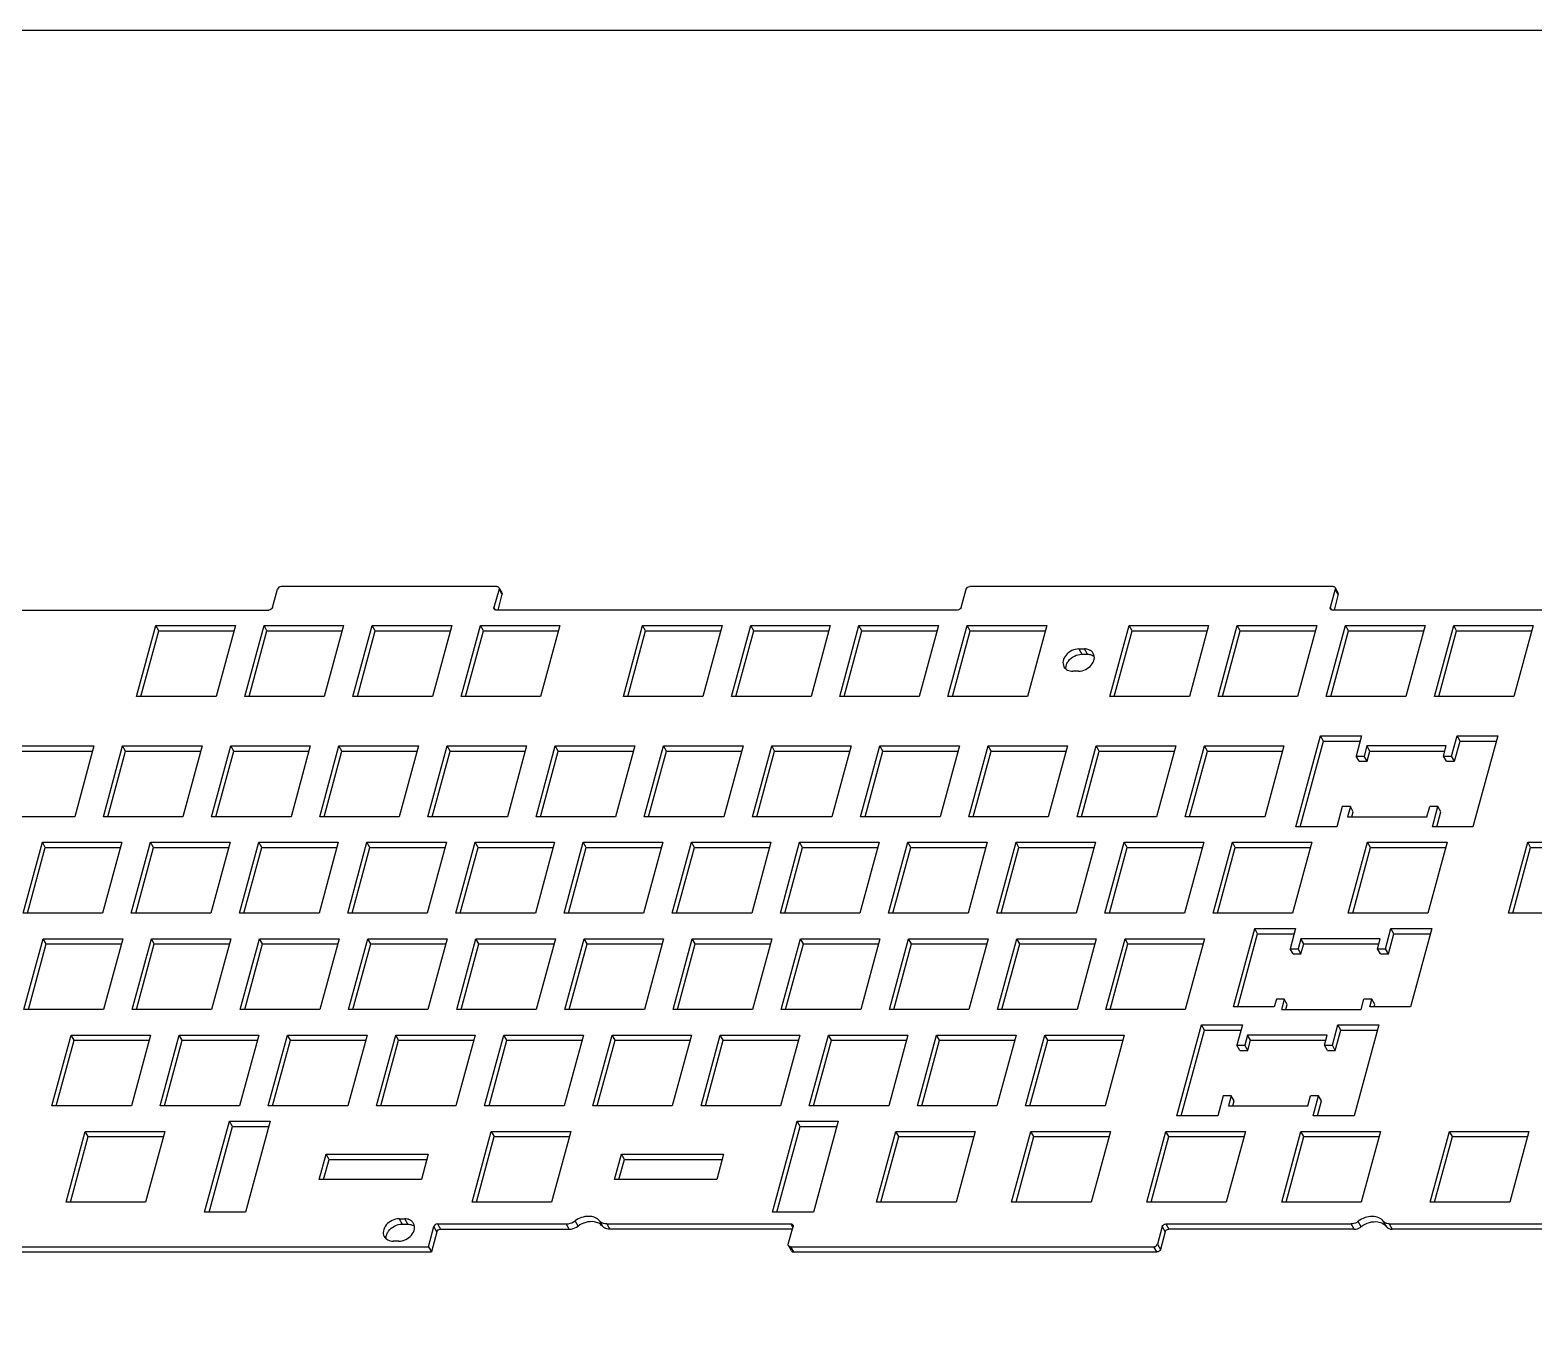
# Model space of a CAD drawing. Header units: millimetres. Extents: x 2158 to 4802, y -120 to 609.
# Drawn here: x 2404.9 to 2648.8, y 398.2 to 609 of the extents above; entities that cross this region are included whole.
import ezdxf

# ---------------------------------------------------------------- set-up
doc = ezdxf.new("R2010")
doc.units = ezdxf.units.MM
doc.header["$LTSCALE"] = 30.734
doc.layers.get('0').update_dxf_attribs({"linetype": 'CONTINUOUS'})

msp = doc.modelspace()

# ---------------------------------------------------------------- linework, layer by layer
at = {"linetype": 'Continuous'}
for p, q in [((2444.25542, 515.37595), (2445.06992, 518.37543)), ((2480.64214, 518.78556), (2445.64183, 518.78556)), ((2480.9913, 518.37543), (2480.1768, 515.37595)), ((2481.47044, 517.51745), (2480.78024, 514.97575)), ((2480.9913, 518.37543), (2481.47044, 517.51745)), ((2481.07679, 518.42317), (2481.44645, 517.76123)), ((2555.94588, 515.37595), (2556.76039, 518.37543)), ((2616.28019, 518.78556), (2557.33229, 518.78556)), ((2616.62935, 518.37543), (2615.81485, 515.37595)), ((2617.10849, 517.51745), (2616.4183, 514.97575)), ((2617.10849, 517.51745), (2616.62935, 518.37543)), ((2617.0845, 517.76123), (2616.71485, 518.42317)), ((2388.41447, 514.96582), (2443.68352, 514.96582)), ((2480.1768, 515.37595), (2480.38587, 515.00157)), ((2555.37398, 514.96582), (2480.52596, 514.96582)), ((2615.81485, 515.37595), (2616.02392, 515.00157)), ((2682.48454, 514.96582), (2616.16401, 514.96582)), ((2422.21304, 500.95543), (2425.33143, 512.43911)), ((2425.81057, 511.58113), (2425.33143, 512.43911)), ((2425.33143, 512.43911), (2438.22629, 512.43911)), ((2438.22629, 512.43911), (2435.1079, 500.95543)), ((2439.75925, 500.95543), (2442.87765, 512.43911)), ((2443.35678, 511.58113), (2442.87765, 512.43911)), ((2442.87765, 512.43911), (2455.7725, 512.43911)), ((2455.7725, 512.43911), (2452.65411, 500.95543)), ((2457.30547, 500.95543), (2460.42386, 512.43911)), ((2460.903, 511.58113), (2460.42386, 512.43911)), ((2460.42386, 512.43911), (2473.31871, 512.43911)), ((2473.31871, 512.43911), (2470.20032, 500.95543)), ((2474.85168, 500.95543), (2477.97007, 512.43911)), ((2478.44921, 511.58113), (2477.97007, 512.43911)), ((2477.97007, 512.43911), (2490.86492, 512.43911)), ((2490.86492, 512.43911), (2487.74653, 500.95543)), ((2501.16639, 500.95543), (2504.28478, 512.43911)), ((2504.76392, 511.58113), (2504.28478, 512.43911)), ((2504.28478, 512.43911), (2517.17964, 512.43911)), ((2517.17964, 512.43911), (2514.06125, 500.95543)), ((2518.7126, 500.95543), (2521.83099, 512.43911)), ((2522.31013, 511.58113), (2521.83099, 512.43911)), ((2521.83099, 512.43911), (2534.72585, 512.43911)), ((2534.72585, 512.43911), (2531.60746, 500.95543)), ((2536.25882, 500.95543), (2539.37721, 512.43911)), ((2539.85634, 511.58113), (2539.37721, 512.43911)), ((2539.37721, 512.43911), (2552.27206, 512.43911)), ((2552.27206, 512.43911), (2549.15367, 500.95543)), ((2553.80503, 500.95543), (2556.92342, 512.43911)), ((2557.40256, 511.58113), (2556.92342, 512.43911)), ((2556.92342, 512.43911), (2569.81827, 512.43911)), ((2569.81827, 512.43911), (2566.69988, 500.95543)), ((2580.07369, 500.95543), (2583.19208, 512.43911)), ((2583.67122, 511.58113), (2583.19208, 512.43911)), ((2583.19208, 512.43911), (2596.08693, 512.43911)), ((2596.08693, 512.43911), (2592.96854, 500.95543)), ((2597.6199, 500.95543), (2600.73829, 512.43911)), ((2600.73829, 512.43911), (2613.63314, 512.43911)), ((2601.21743, 511.58113), (2600.73829, 512.43911)), ((2613.63314, 512.43911), (2610.51475, 500.95543)), ((2615.16611, 500.95543), (2618.2845, 512.43911)), ((2618.2845, 512.43911), (2631.17936, 512.43911)), ((2618.76364, 511.58113), (2618.2845, 512.43911)), ((2631.17936, 512.43911), (2628.06096, 500.95543)), ((2632.71232, 500.95543), (2635.83071, 512.43911)), ((2635.83071, 512.43911), (2648.72557, 512.43911)), ((2636.30985, 511.58113), (2635.83071, 512.43911)), ((2648.72557, 512.43911), (2645.60718, 500.95543)), ((2422.92517, 500.95543), (2425.81057, 511.58113)), ((2425.81057, 511.58113), (2437.9933, 511.58113)), ((2440.47138, 500.95543), (2443.35678, 511.58113)), ((2443.35678, 511.58113), (2455.53952, 511.58113)), ((2458.01759, 500.95543), (2460.903, 511.58113)), ((2460.903, 511.58113), (2473.08573, 511.58113)), ((2475.5638, 500.95543), (2478.44921, 511.58113)), ((2478.44921, 511.58113), (2490.63194, 511.58113)), ((2501.87851, 500.95543), (2504.76392, 511.58113)), ((2504.76392, 511.58113), (2516.94665, 511.58113)), ((2519.42473, 500.95543), (2522.31013, 511.58113)), ((2522.31013, 511.58113), (2534.49286, 511.58113)), ((2536.97094, 500.95543), (2539.85634, 511.58113)), ((2539.85634, 511.58113), (2552.03908, 511.58113)), ((2554.51715, 500.95543), (2557.40256, 511.58113)), ((2557.40256, 511.58113), (2569.58529, 511.58113)), ((2580.78581, 500.95543), (2583.67122, 511.58113)), ((2583.67122, 511.58113), (2595.85395, 511.58113)), ((2598.33202, 500.95543), (2601.21743, 511.58113)), ((2601.21743, 511.58113), (2613.40016, 511.58113)), ((2615.87823, 500.95543), (2618.76364, 511.58113)), ((2618.76364, 511.58113), (2630.94637, 511.58113)), ((2633.42445, 500.95543), (2636.30985, 511.58113)), ((2636.30985, 511.58113), (2648.49258, 511.58113)), ((2575.03232, 508.66028), (2575.51146, 507.8023)), ((2575.03232, 508.66028), (2575.95338, 508.66028)), ((2575.51146, 507.8023), (2576.43252, 507.8023)), ((2576.43252, 507.8023), (2575.95338, 508.66028)), ((2574.97332, 505.05112), (2574.05226, 505.05112)), ((2435.1079, 500.95543), (2422.21304, 500.95543)), ((2452.65411, 500.95543), (2439.75925, 500.95543)), ((2470.20032, 500.95543), (2457.30547, 500.95543)), ((2487.74653, 500.95543), (2474.85168, 500.95543)), ((2514.06125, 500.95543), (2501.16639, 500.95543)), ((2531.60746, 500.95543), (2518.7126, 500.95543)), ((2549.15367, 500.95543), (2536.25882, 500.95543)), ((2566.69988, 500.95543), (2553.80503, 500.95543)), ((2592.96854, 500.95543), (2580.07369, 500.95543)), ((2610.51475, 500.95543), (2597.6199, 500.95543)), ((2628.06096, 500.95543), (2615.16611, 500.95543)), ((2645.60718, 500.95543), (2632.71232, 500.95543)), ((2402.39222, 492.91821), (2415.28707, 492.91821)), ((2415.28707, 492.91821), (2412.16868, 481.43453)), ((2416.82004, 481.43453), (2419.93843, 492.91821)), ((2420.41757, 492.06023), (2419.93843, 492.91821)), ((2419.93843, 492.91821), (2432.83328, 492.91821)), ((2432.83328, 492.91821), (2429.71489, 481.43453)), ((2434.36625, 481.43453), (2437.48464, 492.91821)), ((2437.96378, 492.06023), (2437.48464, 492.91821)), ((2437.48464, 492.91821), (2450.3795, 492.91821)), ((2450.3795, 492.91821), (2447.2611, 481.43453)), ((2451.91246, 481.43453), (2455.03085, 492.91821)), ((2455.50999, 492.06023), (2455.03085, 492.91821)), ((2455.03085, 492.91821), (2467.92571, 492.91821)), ((2467.92571, 492.91821), (2464.80732, 481.43453)), ((2469.45867, 481.43453), (2472.57707, 492.91821)), ((2473.0562, 492.06023), (2472.57707, 492.91821)), ((2472.57707, 492.91821), (2485.47192, 492.91821)), ((2485.47192, 492.91821), (2482.35353, 481.43453)), ((2487.00489, 481.43453), (2490.12328, 492.91821)), ((2490.60242, 492.06023), (2490.12328, 492.91821)), ((2490.12328, 492.91821), (2503.01813, 492.91821)), ((2503.01813, 492.91821), (2499.89974, 481.43453)), ((2504.5511, 481.43453), (2507.66949, 492.91821)), ((2508.14863, 492.06023), (2507.66949, 492.91821)), ((2507.66949, 492.91821), (2520.56434, 492.91821)), ((2520.56434, 492.91821), (2517.44595, 481.43453)), ((2522.09731, 481.43453), (2525.2157, 492.91821)), ((2525.69484, 492.06023), (2525.2157, 492.91821)), ((2525.2157, 492.91821), (2538.11056, 492.91821)), ((2538.11056, 492.91821), (2534.99216, 481.43453)), ((2539.64352, 481.43453), (2542.76191, 492.91821)), ((2543.24105, 492.06023), (2542.76191, 492.91821)), ((2542.76191, 492.91821), (2555.65677, 492.91821)), ((2555.65677, 492.91821), (2552.53838, 481.43453)), ((2557.18973, 481.43453), (2560.30813, 492.91821)), ((2560.78726, 492.06023), (2560.30813, 492.91821)), ((2560.30813, 492.91821), (2573.20298, 492.91821)), ((2573.20298, 492.91821), (2570.08459, 481.43453)), ((2574.73595, 481.43453), (2577.85434, 492.91821)), ((2577.85434, 492.91821), (2590.74919, 492.91821)), ((2578.33348, 492.06023), (2577.85434, 492.91821)), ((2590.74919, 492.91821), (2587.6308, 481.43453)), ((2592.28216, 481.43453), (2595.40055, 492.91821)), ((2595.40055, 492.91821), (2608.2954, 492.91821)), ((2595.87969, 492.06023), (2595.40055, 492.91821)), ((2608.2954, 492.91821), (2605.17701, 481.43453)), ((2610.24281, 479.80631), (2614.25217, 494.57104)), ((2610.95494, 479.80631), (2614.73131, 493.71306)), ((2614.25217, 494.57104), (2620.88381, 494.57104)), ((2614.73131, 493.71306), (2614.25217, 494.57104)), ((2614.73131, 493.71306), (2620.65083, 493.71306)), ((2620.88381, 494.57104), (2619.99284, 491.28999)), ((2621.73829, 492.91821), (2621.29615, 491.28999)), ((2634.60551, 492.91821), (2621.73829, 492.91821)), ((2622.21743, 492.06023), (2621.73829, 492.91821)), ((2634.16337, 491.28999), (2634.60551, 492.91821)), ((2635.49279, 491.28999), (2636.38376, 494.57104)), ((2635.97193, 490.43201), (2636.8629, 493.71306)), ((2636.38376, 494.57104), (2642.96315, 494.57104)), ((2636.8629, 493.71306), (2636.38376, 494.57104)), ((2636.8629, 493.71306), (2642.73017, 493.71306)), ((2642.96315, 494.57104), (2638.95379, 479.80631)), ((2402.87136, 492.06023), (2415.05409, 492.06023)), ((2417.53216, 481.43453), (2420.41757, 492.06023)), ((2420.41757, 492.06023), (2432.6003, 492.06023)), ((2435.07837, 481.43453), (2437.96378, 492.06023)), ((2437.96378, 492.06023), (2450.14651, 492.06023)), ((2452.62459, 481.43453), (2455.50999, 492.06023)), ((2455.50999, 492.06023), (2467.69272, 492.06023)), ((2470.1708, 481.43453), (2473.0562, 492.06023)), ((2473.0562, 492.06023), (2485.23894, 492.06023)), ((2487.71701, 481.43453), (2490.60242, 492.06023)), ((2490.60242, 492.06023), (2502.78515, 492.06023)), ((2505.26322, 481.43453), (2508.14863, 492.06023)), ((2508.14863, 492.06023), (2520.33136, 492.06023)), ((2522.80943, 481.43453), (2525.69484, 492.06023)), ((2525.69484, 492.06023), (2537.87757, 492.06023)), ((2540.35564, 481.43453), (2543.24105, 492.06023)), ((2543.24105, 492.06023), (2555.42378, 492.06023)), ((2557.90186, 481.43453), (2560.78726, 492.06023)), ((2560.78726, 492.06023), (2572.96999, 492.06023)), ((2575.44807, 481.43453), (2578.33348, 492.06023)), ((2578.33348, 492.06023), (2590.51621, 492.06023)), ((2592.99428, 481.43453), (2595.87969, 492.06023)), ((2595.87969, 492.06023), (2608.06242, 492.06023)), ((2619.99284, 491.28999), (2621.29615, 491.28999)), ((2620.47198, 490.43201), (2619.99284, 491.28999)), ((2620.47198, 490.43201), (2621.77528, 490.43201)), ((2621.77528, 490.43201), (2621.29615, 491.28999)), ((2621.77528, 490.43201), (2622.21743, 492.06023)), ((2622.21743, 492.06023), (2634.37253, 492.06023)), ((2634.16337, 491.28999), (2635.49279, 491.28999)), ((2634.64251, 490.43201), (2634.16337, 491.28999)), ((2634.64251, 490.43201), (2635.97193, 490.43201)), ((2635.97193, 490.43201), (2635.49279, 491.28999)), ((2617.76542, 483.08736), (2616.87445, 479.80631)), ((2619.06872, 483.08736), (2617.76542, 483.08736)), ((2619.06872, 483.08736), (2618.6199, 481.43453)), ((2619.54786, 482.22938), (2619.06872, 483.08736)), ((2631.48712, 481.43453), (2631.93594, 483.08736)), ((2633.26537, 483.08736), (2631.93594, 483.08736)), ((2632.3744, 479.80631), (2633.26537, 483.08736)), ((2633.74451, 482.22938), (2633.26537, 483.08736)), ((2412.16868, 481.43453), (2399.27383, 481.43453)), ((2429.71489, 481.43453), (2416.82004, 481.43453)), ((2447.2611, 481.43453), (2434.36625, 481.43453)), ((2464.80732, 481.43453), (2451.91246, 481.43453)), ((2482.35353, 481.43453), (2469.45867, 481.43453)), ((2499.89974, 481.43453), (2487.00489, 481.43453)), ((2517.44595, 481.43453), (2504.5511, 481.43453)), ((2534.99216, 481.43453), (2522.09731, 481.43453)), ((2552.53838, 481.43453), (2539.64352, 481.43453)), ((2570.08459, 481.43453), (2557.18973, 481.43453)), ((2587.6308, 481.43453), (2574.73595, 481.43453)), ((2605.17701, 481.43453), (2592.28216, 481.43453)), ((2618.6199, 481.43453), (2631.48712, 481.43453)), ((2619.33202, 481.43453), (2619.54786, 482.22938)), ((2633.08652, 479.80631), (2633.74451, 482.22938)), ((2616.87445, 479.80631), (2610.24281, 479.80631)), ((2638.95379, 479.80631), (2632.3744, 479.80631)), ((2403.8083, 465.80853), (2406.92669, 477.2922)), ((2404.52042, 465.80853), (2407.40583, 476.43422)), ((2407.40583, 476.43422), (2406.92669, 477.2922)), ((2406.92669, 477.2922), (2419.82154, 477.2922)), ((2407.40583, 476.43422), (2419.58856, 476.43422)), ((2419.82154, 477.2922), (2416.70315, 465.80853)), ((2421.35451, 465.80853), (2424.4729, 477.2922)), ((2422.06663, 465.80853), (2424.95204, 476.43422)), ((2424.95204, 476.43422), (2424.4729, 477.2922)), ((2424.4729, 477.2922), (2437.36776, 477.2922)), ((2424.95204, 476.43422), (2437.13477, 476.43422)), ((2437.36776, 477.2922), (2434.24936, 465.80853)), ((2438.90072, 465.80853), (2442.01911, 477.2922)), ((2439.61284, 465.80853), (2442.49825, 476.43422)), ((2442.49825, 476.43422), (2442.01911, 477.2922)), ((2442.01911, 477.2922), (2454.91397, 477.2922)), ((2442.49825, 476.43422), (2454.68098, 476.43422)), ((2454.91397, 477.2922), (2451.79558, 465.80853)), ((2456.44693, 465.80853), (2459.56533, 477.2922)), ((2457.15906, 465.80853), (2460.04446, 476.43422)), ((2460.04446, 476.43422), (2459.56533, 477.2922)), ((2459.56533, 477.2922), (2472.46018, 477.2922)), ((2460.04446, 476.43422), (2472.22719, 476.43422)), ((2472.46018, 477.2922), (2469.34179, 465.80853)), ((2473.99315, 465.80853), (2477.11154, 477.2922)), ((2474.70527, 465.80853), (2477.59068, 476.43422)), ((2477.59068, 476.43422), (2477.11154, 477.2922)), ((2477.11154, 477.2922), (2490.00639, 477.2922)), ((2477.59068, 476.43422), (2489.77341, 476.43422)), ((2490.00639, 477.2922), (2486.888, 465.80853)), ((2491.53936, 465.80853), (2494.65775, 477.2922)), ((2492.25148, 465.80853), (2495.13689, 476.43422)), ((2495.13689, 476.43422), (2494.65775, 477.2922)), ((2494.65775, 477.2922), (2507.5526, 477.2922)), ((2495.13689, 476.43422), (2507.31962, 476.43422)), ((2507.5526, 477.2922), (2504.43421, 465.80853)), ((2509.08557, 465.80853), (2512.20396, 477.2922)), ((2509.79769, 465.80853), (2512.6831, 476.43422)), ((2512.6831, 476.43422), (2512.20396, 477.2922)), ((2512.20396, 477.2922), (2525.09882, 477.2922)), ((2512.6831, 476.43422), (2524.86583, 476.43422)), ((2525.09882, 477.2922), (2521.98042, 465.80853)), ((2526.63178, 465.80853), (2529.75017, 477.2922)), ((2527.3439, 465.80853), (2530.22931, 476.43422)), ((2530.22931, 476.43422), (2529.75017, 477.2922)), ((2529.75017, 477.2922), (2542.64503, 477.2922)), ((2530.22931, 476.43422), (2542.41204, 476.43422)), ((2542.64503, 477.2922), (2539.52664, 465.80853)), ((2544.17799, 465.80853), (2547.29639, 477.2922)), ((2544.89012, 465.80853), (2547.77552, 476.43422)), ((2547.77552, 476.43422), (2547.29639, 477.2922)), ((2547.29639, 477.2922), (2560.19124, 477.2922)), ((2547.77552, 476.43422), (2559.95825, 476.43422)), ((2560.19124, 477.2922), (2557.07285, 465.80853)), ((2561.72421, 465.80853), (2564.8426, 477.2922)), ((2562.43633, 465.80853), (2565.32174, 476.43422)), ((2565.32174, 476.43422), (2564.8426, 477.2922)), ((2564.8426, 477.2922), (2577.73745, 477.2922)), ((2565.32174, 476.43422), (2577.50447, 476.43422)), ((2577.73745, 477.2922), (2574.61906, 465.80853)), ((2579.27042, 465.80853), (2582.38881, 477.2922)), ((2579.98254, 465.80853), (2582.86795, 476.43422)), ((2582.38881, 477.2922), (2595.28366, 477.2922)), ((2582.86795, 476.43422), (2582.38881, 477.2922)), ((2582.86795, 476.43422), (2595.05068, 476.43422)), ((2595.28366, 477.2922), (2592.16527, 465.80853)), ((2596.81663, 465.80853), (2599.93502, 477.2922)), ((2597.52875, 465.80853), (2600.41416, 476.43422)), ((2599.93502, 477.2922), (2612.82988, 477.2922)), ((2600.41416, 476.43422), (2599.93502, 477.2922)), ((2600.41416, 476.43422), (2612.59689, 476.43422)), ((2612.82988, 477.2922), (2609.71148, 465.80853)), ((2618.73788, 465.80853), (2621.85627, 477.2922)), ((2619.45, 465.80853), (2622.33541, 476.43422)), ((2621.85627, 477.2922), (2634.75113, 477.2922)), ((2622.33541, 476.43422), (2621.85627, 477.2922)), ((2622.33541, 476.43422), (2634.51814, 476.43422)), ((2634.75113, 477.2922), (2631.63274, 465.80853)), ((2644.71641, 465.80853), (2647.8348, 477.2922)), ((2645.42853, 465.80853), (2648.31394, 476.43422)), ((2647.8348, 477.2922), (2660.72965, 477.2922)), ((2648.31394, 476.43422), (2647.8348, 477.2922)), ((2648.31394, 476.43422), (2660.49667, 476.43422)), ((2416.70315, 465.80853), (2403.8083, 465.80853)), ((2434.24936, 465.80853), (2421.35451, 465.80853)), ((2451.79558, 465.80853), (2438.90072, 465.80853)), ((2469.34179, 465.80853), (2456.44693, 465.80853)), ((2486.888, 465.80853), (2473.99315, 465.80853)), ((2504.43421, 465.80853), (2491.53936, 465.80853)), ((2521.98042, 465.80853), (2509.08557, 465.80853)), ((2539.52664, 465.80853), (2526.63178, 465.80853)), ((2557.07285, 465.80853), (2544.17799, 465.80853)), ((2574.61906, 465.80853), (2561.72421, 465.80853)), ((2592.16527, 465.80853), (2579.27042, 465.80853)), ((2609.71148, 465.80853), (2596.81663, 465.80853)), ((2631.63274, 465.80853), (2618.73788, 465.80853)), ((2657.61126, 465.80853), (2644.71641, 465.80853)), ((2403.9401, 450.18252), (2407.05849, 461.6662)), ((2407.53763, 460.80822), (2407.05849, 461.6662)), ((2407.05849, 461.6662), (2419.95334, 461.6662)), ((2419.95334, 461.6662), (2416.83495, 450.18252)), ((2421.48631, 450.18252), (2424.6047, 461.6662)), ((2425.08384, 460.80822), (2424.6047, 461.6662)), ((2424.6047, 461.6662), (2437.49956, 461.6662)), ((2437.49956, 461.6662), (2434.38116, 450.18252)), ((2439.03252, 450.18252), (2442.15091, 461.6662)), ((2442.63005, 460.80822), (2442.15091, 461.6662)), ((2442.15091, 461.6662), (2455.04577, 461.6662)), ((2455.04577, 461.6662), (2451.92738, 450.18252)), ((2456.57873, 450.18252), (2459.69713, 461.6662)), ((2460.17626, 460.80822), (2459.69713, 461.6662)), ((2459.69713, 461.6662), (2472.59198, 461.6662)), ((2472.59198, 461.6662), (2469.47359, 450.18252)), ((2474.12495, 450.18252), (2477.24334, 461.6662)), ((2477.72248, 460.80822), (2477.24334, 461.6662)), ((2477.24334, 461.6662), (2490.13819, 461.6662)), ((2490.13819, 461.6662), (2487.0198, 450.18252)), ((2491.67116, 450.18252), (2494.78955, 461.6662)), ((2495.26869, 460.80822), (2494.78955, 461.6662)), ((2494.78955, 461.6662), (2507.6844, 461.6662)), ((2507.6844, 461.6662), (2504.56601, 450.18252)), ((2509.21737, 450.18252), (2512.33576, 461.6662)), ((2512.8149, 460.80822), (2512.33576, 461.6662)), ((2512.33576, 461.6662), (2525.23062, 461.6662)), ((2525.23062, 461.6662), (2522.11222, 450.18252)), ((2526.76358, 450.18252), (2529.88197, 461.6662)), ((2530.36111, 460.80822), (2529.88197, 461.6662)), ((2529.88197, 461.6662), (2542.77683, 461.6662)), ((2542.77683, 461.6662), (2539.65844, 450.18252)), ((2544.30979, 450.18252), (2547.42819, 461.6662)), ((2547.90732, 460.80822), (2547.42819, 461.6662)), ((2547.42819, 461.6662), (2560.32304, 461.6662)), ((2560.32304, 461.6662), (2557.20465, 450.18252)), ((2561.85601, 450.18252), (2564.9744, 461.6662)), ((2564.9744, 461.6662), (2577.86925, 461.6662)), ((2565.45354, 460.80822), (2564.9744, 461.6662)), ((2577.86925, 461.6662), (2574.75086, 450.18252)), ((2579.40222, 450.18252), (2582.52061, 461.6662)), ((2582.52061, 461.6662), (2595.41546, 461.6662)), ((2582.99975, 460.80822), (2582.52061, 461.6662)), ((2595.41546, 461.6662), (2592.29707, 450.18252)), ((2600.10264, 450.60496), (2603.55515, 463.31903)), ((2600.81477, 450.60496), (2604.03429, 462.46105)), ((2603.55515, 463.31903), (2610.18679, 463.31903)), ((2604.03429, 462.46105), (2603.55515, 463.31903)), ((2604.03429, 462.46105), (2609.9538, 462.46105)), ((2610.18679, 463.31903), (2609.29582, 460.03798)), ((2611.02745, 461.6662), (2610.5853, 460.03798)), ((2623.9223, 461.6662), (2611.02745, 461.6662)), ((2611.50658, 460.80822), (2611.02745, 461.6662)), ((2623.48016, 460.03798), (2623.9223, 461.6662)), ((2624.76964, 460.03798), (2625.66061, 463.31903)), ((2625.24878, 459.18), (2626.13975, 462.46105)), ((2625.66061, 463.31903), (2632.29225, 463.31903)), ((2626.13975, 462.46105), (2625.66061, 463.31903)), ((2626.13975, 462.46105), (2632.05927, 462.46105)), ((2632.29225, 463.31903), (2628.83975, 450.60496)), ((2404.65222, 450.18252), (2407.53763, 460.80822)), ((2407.53763, 460.80822), (2419.72036, 460.80822)), ((2422.19843, 450.18252), (2425.08384, 460.80822)), ((2425.08384, 460.80822), (2437.26657, 460.80822)), ((2439.74464, 450.18252), (2442.63005, 460.80822)), ((2442.63005, 460.80822), (2454.81278, 460.80822)), ((2457.29086, 450.18252), (2460.17626, 460.80822)), ((2460.17626, 460.80822), (2472.35899, 460.80822)), ((2474.83707, 450.18252), (2477.72248, 460.80822)), ((2477.72248, 460.80822), (2489.90521, 460.80822)), ((2492.38328, 450.18252), (2495.26869, 460.80822)), ((2495.26869, 460.80822), (2507.45142, 460.80822)), ((2509.92949, 450.18252), (2512.8149, 460.80822)), ((2512.8149, 460.80822), (2524.99763, 460.80822)), ((2527.4757, 450.18252), (2530.36111, 460.80822)), ((2530.36111, 460.80822), (2542.54384, 460.80822)), ((2545.02192, 450.18252), (2547.90732, 460.80822)), ((2547.90732, 460.80822), (2560.09005, 460.80822)), ((2562.56813, 450.18252), (2565.45354, 460.80822)), ((2565.45354, 460.80822), (2577.63627, 460.80822)), ((2580.11434, 450.18252), (2582.99975, 460.80822)), ((2582.99975, 460.80822), (2595.18248, 460.80822)), ((2609.29582, 460.03798), (2610.5853, 460.03798)), ((2609.77496, 459.18), (2609.29582, 460.03798)), ((2609.77496, 459.18), (2611.06444, 459.18)), ((2611.06444, 459.18), (2610.5853, 460.03798)), ((2611.06444, 459.18), (2611.50658, 460.80822)), ((2611.50658, 460.80822), (2623.68932, 460.80822)), ((2623.48016, 460.03798), (2624.76964, 460.03798)), ((2623.9593, 459.18), (2623.48016, 460.03798)), ((2623.9593, 459.18), (2625.24878, 459.18)), ((2625.24878, 459.18), (2624.76964, 460.03798)), ((2607.0684, 451.83535), (2606.73428, 450.60496)), ((2608.35788, 451.83535), (2607.0684, 451.83535)), ((2608.35788, 451.83535), (2607.90906, 450.18252)), ((2608.83702, 450.97737), (2608.35788, 451.83535)), ((2620.80391, 450.18252), (2621.25274, 451.83535)), ((2622.54222, 451.83535), (2621.25274, 451.83535)), ((2622.20811, 450.60496), (2622.54222, 451.83535)), ((2623.02136, 450.97737), (2622.54222, 451.83535)), ((2416.83495, 450.18252), (2403.9401, 450.18252)), ((2434.38116, 450.18252), (2421.48631, 450.18252)), ((2451.92738, 450.18252), (2439.03252, 450.18252)), ((2469.47359, 450.18252), (2456.57873, 450.18252)), ((2487.0198, 450.18252), (2474.12495, 450.18252)), ((2504.56601, 450.18252), (2491.67116, 450.18252)), ((2522.11222, 450.18252), (2509.21737, 450.18252)), ((2539.65844, 450.18252), (2526.76358, 450.18252)), ((2557.20465, 450.18252), (2544.30979, 450.18252)), ((2574.75086, 450.18252), (2561.85601, 450.18252)), ((2592.29707, 450.18252), (2579.40222, 450.18252)), ((2606.73428, 450.60496), (2600.10264, 450.60496)), ((2607.90906, 450.18252), (2620.80391, 450.18252)), ((2608.62118, 450.18252), (2608.83702, 450.97737)), ((2628.83975, 450.60496), (2622.20811, 450.60496)), ((2622.92023, 450.60496), (2623.02136, 450.97737)), ((2590.92417, 432.91599), (2594.93353, 447.68072)), ((2591.63629, 432.91599), (2595.41267, 446.82274)), ((2594.93353, 447.68072), (2601.56517, 447.68072)), ((2595.41267, 446.82274), (2594.93353, 447.68072)), ((2595.41267, 446.82274), (2601.33218, 446.82274)), ((2601.56517, 447.68072), (2600.6742, 444.39967)), ((2616.14802, 444.39967), (2617.03899, 447.68072)), ((2616.62716, 443.54169), (2617.51813, 446.82274)), ((2617.03899, 447.68072), (2623.67063, 447.68072)), ((2617.51813, 446.82274), (2617.03899, 447.68072)), ((2617.51813, 446.82274), (2623.43765, 446.82274)), ((2623.67063, 447.68072), (2619.66127, 432.91599)), ((2408.47457, 434.55652), (2411.59296, 446.0402)), ((2409.18669, 434.55652), (2412.0721, 445.18222)), ((2412.0721, 445.18222), (2411.59296, 446.0402)), ((2411.59296, 446.0402), (2424.48782, 446.0402)), ((2412.0721, 445.18222), (2424.25483, 445.18222)), ((2424.48782, 446.0402), (2421.36942, 434.55652)), ((2426.02078, 434.55652), (2429.13917, 446.0402)), ((2426.7329, 434.55652), (2429.61831, 445.18222)), ((2429.61831, 445.18222), (2429.13917, 446.0402)), ((2429.13917, 446.0402), (2442.03403, 446.0402)), ((2429.61831, 445.18222), (2441.80104, 445.18222)), ((2442.03403, 446.0402), (2438.91564, 434.55652)), ((2443.56699, 434.55652), (2446.68539, 446.0402)), ((2444.27912, 434.55652), (2447.16452, 445.18222)), ((2447.16452, 445.18222), (2446.68539, 446.0402)), ((2446.68539, 446.0402), (2459.58024, 446.0402)), ((2447.16452, 445.18222), (2459.34725, 445.18222)), ((2459.58024, 446.0402), (2456.46185, 434.55652)), ((2461.11321, 434.55652), (2464.2316, 446.0402)), ((2461.82533, 434.55652), (2464.71074, 445.18222)), ((2464.71074, 445.18222), (2464.2316, 446.0402)), ((2464.2316, 446.0402), (2477.12645, 446.0402)), ((2464.71074, 445.18222), (2476.89347, 445.18222)), ((2477.12645, 446.0402), (2474.00806, 434.55652)), ((2478.65942, 434.55652), (2481.77781, 446.0402)), ((2479.37154, 434.55652), (2482.25695, 445.18222)), ((2482.25695, 445.18222), (2481.77781, 446.0402)), ((2481.77781, 446.0402), (2494.67266, 446.0402)), ((2482.25695, 445.18222), (2494.43968, 445.18222)), ((2494.67266, 446.0402), (2491.55427, 434.55652)), ((2496.20563, 434.55652), (2499.32402, 446.0402)), ((2496.91775, 434.55652), (2499.80316, 445.18222)), ((2499.80316, 445.18222), (2499.32402, 446.0402)), ((2499.32402, 446.0402), (2512.21888, 446.0402)), ((2499.80316, 445.18222), (2511.98589, 445.18222)), ((2512.21888, 446.0402), (2509.10048, 434.55652)), ((2513.75184, 434.55652), (2516.87023, 446.0402)), ((2514.46396, 434.55652), (2517.34937, 445.18222)), ((2517.34937, 445.18222), (2516.87023, 446.0402)), ((2516.87023, 446.0402), (2529.76509, 446.0402)), ((2517.34937, 445.18222), (2529.5321, 445.18222)), ((2529.76509, 446.0402), (2526.6467, 434.55652)), ((2531.29805, 434.55652), (2534.41644, 446.0402)), ((2532.01018, 434.55652), (2534.89558, 445.18222)), ((2534.89558, 445.18222), (2534.41644, 446.0402)), ((2534.41644, 446.0402), (2547.3113, 446.0402)), ((2534.89558, 445.18222), (2547.07831, 445.18222)), ((2547.3113, 446.0402), (2544.19291, 434.55652)), ((2548.84427, 434.55652), (2551.96266, 446.0402)), ((2549.55639, 434.55652), (2552.44179, 445.18222)), ((2551.96266, 446.0402), (2564.85751, 446.0402)), ((2552.44179, 445.18222), (2551.96266, 446.0402)), ((2552.44179, 445.18222), (2564.62453, 445.18222)), ((2564.85751, 446.0402), (2561.73912, 434.55652)), ((2566.39048, 434.55652), (2569.50887, 446.0402)), ((2567.1026, 434.55652), (2569.98801, 445.18222)), ((2569.50887, 446.0402), (2582.40372, 446.0402)), ((2569.98801, 445.18222), (2569.50887, 446.0402)), ((2569.98801, 445.18222), (2582.17074, 445.18222)), ((2582.40372, 446.0402), (2579.28533, 434.55652)), ((2600.6742, 444.39967), (2601.96368, 444.39967)), ((2601.15334, 443.54169), (2600.6742, 444.39967)), ((2602.40917, 446.0402), (2601.96368, 444.39967)), ((2602.44282, 443.54169), (2601.96368, 444.39967)), ((2615.30402, 446.0402), (2602.40917, 446.0402)), ((2602.88831, 445.18222), (2602.40917, 446.0402)), ((2602.44282, 443.54169), (2602.88831, 445.18222)), ((2602.88831, 445.18222), (2615.07104, 445.18222)), ((2614.85854, 444.39967), (2615.30402, 446.0402)), ((2614.85854, 444.39967), (2616.14802, 444.39967)), ((2615.33768, 443.54169), (2614.85854, 444.39967)), ((2616.62716, 443.54169), (2616.14802, 444.39967)), ((2601.15334, 443.54169), (2602.44282, 443.54169)), ((2615.33768, 443.54169), (2616.62716, 443.54169)), ((2421.36942, 434.55652), (2408.47457, 434.55652)), ((2438.91564, 434.55652), (2426.02078, 434.55652)), ((2456.46185, 434.55652), (2443.56699, 434.55652)), ((2474.00806, 434.55652), (2461.11321, 434.55652)), ((2491.55427, 434.55652), (2478.65942, 434.55652)), ((2509.10048, 434.55652), (2496.20563, 434.55652)), ((2526.6467, 434.55652), (2513.75184, 434.55652)), ((2544.19291, 434.55652), (2531.29805, 434.55652)), ((2561.73912, 434.55652), (2548.84427, 434.55652)), ((2579.28533, 434.55652), (2566.39048, 434.55652)), ((2598.44678, 436.19704), (2597.55581, 432.91599)), ((2599.73626, 436.19704), (2598.44678, 436.19704)), ((2599.73626, 436.19704), (2599.29078, 434.55652)), ((2599.29078, 434.55652), (2612.18563, 434.55652)), ((2600.2154, 435.33906), (2599.73626, 436.19704)), ((2600.0029, 434.55652), (2600.2154, 435.33906)), ((2612.18563, 434.55652), (2612.63111, 436.19704)), ((2613.9206, 436.19704), (2612.63111, 436.19704)), ((2613.02963, 432.91599), (2613.9206, 436.19704)), ((2613.74175, 432.91599), (2614.39974, 435.33906)), ((2614.39974, 435.33906), (2613.9206, 436.19704)), ((2433.25059, 417.28999), (2437.25995, 432.05472)), ((2437.73909, 431.19674), (2437.25995, 432.05472)), ((2437.25995, 432.05472), (2443.89159, 432.05472)), ((2443.89159, 432.05472), (2439.88223, 417.28999)), ((2525.35669, 417.28999), (2529.36605, 432.05472)), ((2529.84518, 431.19674), (2529.36605, 432.05472)), ((2529.36605, 432.05472), (2535.99769, 432.05472)), ((2535.99769, 432.05472), (2531.98833, 417.28999)), ((2597.55581, 432.91599), (2590.92417, 432.91599)), ((2619.66127, 432.91599), (2613.02963, 432.91599)), ((2410.76165, 418.93052), (2413.88004, 430.41419)), ((2411.47378, 418.93052), (2414.35918, 429.55621)), ((2414.35918, 429.55621), (2413.88004, 430.41419)), ((2413.88004, 430.41419), (2426.7749, 430.41419)), ((2414.35918, 429.55621), (2426.54191, 429.55621)), ((2426.7749, 430.41419), (2423.65651, 418.93052)), ((2433.96271, 417.28999), (2437.73909, 431.19674)), ((2437.73909, 431.19674), (2443.6586, 431.19674)), ((2476.61751, 418.93052), (2479.7359, 430.41419)), ((2477.32964, 418.93052), (2480.21504, 429.55621)), ((2479.7359, 430.41419), (2480.21504, 429.55621)), ((2479.7359, 430.41419), (2492.63076, 430.41419)), ((2480.21504, 429.55621), (2492.39777, 429.55621)), ((2492.63076, 430.41419), (2489.51237, 418.93052)), ((2526.06881, 417.28999), (2529.84518, 431.19674)), ((2529.84518, 431.19674), (2535.7647, 431.19674)), ((2542.22929, 418.93052), (2545.34769, 430.41419)), ((2542.94142, 418.93052), (2545.82682, 429.55621)), ((2545.34769, 430.41419), (2558.24254, 430.41419)), ((2545.82682, 429.55621), (2545.34769, 430.41419)), ((2545.82682, 429.55621), (2558.00955, 429.55621)), ((2558.24254, 430.41419), (2555.12415, 418.93052)), ((2564.13212, 418.93052), (2567.25052, 430.41419)), ((2564.84425, 418.93052), (2567.72965, 429.55621)), ((2567.25052, 430.41419), (2580.14537, 430.41419)), ((2567.72965, 429.55621), (2567.25052, 430.41419)), ((2567.72965, 429.55621), (2579.91238, 429.55621)), ((2580.14537, 430.41419), (2577.02698, 418.93052)), ((2586.03495, 418.93052), (2589.15335, 430.41419)), ((2586.74708, 418.93052), (2589.63248, 429.55621)), ((2589.15335, 430.41419), (2602.0482, 430.41419)), ((2589.63248, 429.55621), (2589.15335, 430.41419)), ((2589.63248, 429.55621), (2601.81522, 429.55621)), ((2602.0482, 430.41419), (2598.92981, 418.93052)), ((2607.93778, 418.93052), (2611.05618, 430.41419)), ((2608.64991, 418.93052), (2611.53531, 429.55621)), ((2611.05618, 430.41419), (2623.95103, 430.41419)), ((2611.53531, 429.55621), (2611.05618, 430.41419)), ((2611.53531, 429.55621), (2623.71805, 429.55621)), ((2623.95103, 430.41419), (2620.83264, 418.93052)), ((2632.02353, 418.93052), (2635.14192, 430.41419)), ((2632.73565, 418.93052), (2635.62106, 429.55621)), ((2635.14192, 430.41419), (2648.03678, 430.41419)), ((2635.62106, 429.55621), (2635.14192, 430.41419)), ((2635.62106, 429.55621), (2647.80379, 429.55621)), ((2648.03678, 430.41419), (2644.91838, 418.93052)), ((2451.83015, 422.6217), (2452.94386, 426.72301)), ((2452.54227, 422.6217), (2453.42299, 425.86503)), ((2453.42299, 425.86503), (2452.94386, 426.72301)), ((2452.94386, 426.72301), (2469.52295, 426.72301)), ((2453.42299, 425.86503), (2469.28997, 425.86503)), ((2469.52295, 426.72301), (2468.40924, 422.6217)), ((2499.72532, 422.6217), (2500.83903, 426.72301)), ((2500.43744, 422.6217), (2501.31817, 425.86503)), ((2501.31817, 425.86503), (2500.83903, 426.72301)), ((2500.83903, 426.72301), (2517.41813, 426.72301)), ((2501.31817, 425.86503), (2517.18514, 425.86503)), ((2517.41813, 426.72301), (2516.30442, 422.6217)), ((2468.40924, 422.6217), (2451.83015, 422.6217)), ((2516.30442, 422.6217), (2499.72532, 422.6217)), ((2423.65651, 418.93052), (2410.76165, 418.93052)), ((2439.88223, 417.28999), (2433.25059, 417.28999)), ((2489.51237, 418.93052), (2476.61751, 418.93052)), ((2531.98833, 417.28999), (2525.35669, 417.28999)), ((2555.12415, 418.93052), (2542.22929, 418.93052)), ((2577.02698, 418.93052), (2564.13212, 418.93052)), ((2598.92981, 418.93052), (2586.03495, 418.93052)), ((2620.83264, 418.93052), (2607.93778, 418.93052)), ((2644.91838, 418.93052), (2632.02353, 418.93052)), ((2464.78643, 416.2168), (2465.26556, 415.35882)), ((2464.78643, 416.2168), (2465.70749, 416.2168)), ((2465.26556, 415.35882), (2466.18662, 415.35882)), ((2466.18662, 415.35882), (2465.70749, 416.2168)), ((2469.54824, 411.70535), (2470.43921, 414.98641)), ((2470.91835, 414.12842), (2470.43921, 414.98641)), ((2471.01111, 415.39654), (2471.49025, 414.53856)), ((2471.01111, 415.39654), (2491.88643, 415.39654)), ((2492.36557, 414.53856), (2491.88643, 415.39654)), ((2493.81469, 415.03067), (2493.33555, 415.88865)), ((2497.28201, 415.88865), (2497.76114, 415.03067)), ((2498.46386, 415.39654), (2498.943, 414.53856)), ((2498.46386, 415.39654), (2528.33595, 415.39654)), ((2527.90551, 412.11549), (2528.68511, 414.98641)), ((2528.33595, 415.39654), (2528.64581, 414.84168)), ((2588.55408, 414.98641), (2587.77448, 412.11549)), ((2588.55408, 414.98641), (2589.03321, 414.12842)), ((2589.12598, 415.39654), (2619.19757, 415.39654)), ((2589.12598, 415.39654), (2589.60511, 414.53856)), ((2619.67671, 414.53856), (2619.19757, 415.39654)), ((2620.81781, 414.94865), (2620.33867, 415.80663)), ((2624.93675, 414.94865), (2624.45762, 415.80663)), ((2625.37599, 415.39654), (2655.44651, 415.39654)), ((2625.37599, 415.39654), (2625.85513, 414.53856)), ((2464.72742, 412.60764), (2463.80636, 412.60764)), ((2470.91835, 414.12842), (2470.02738, 410.84737)), ((2471.49025, 414.53856), (2492.36557, 414.53856)), ((2528.5635, 414.53856), (2498.943, 414.53856)), ((2589.03321, 414.12842), (2588.25362, 411.25751)), ((2619.67671, 414.53856), (2589.60511, 414.53856)), ((2655.67406, 414.53856), (2625.85513, 414.53856)), ((2401.14565, 411.70535), (2469.54824, 411.70535)), ((2401.62478, 410.84737), (2470.02738, 410.84737)), ((2469.54824, 411.70535), (2470.02738, 410.84737)), ((2528.40864, 411.01372), (2527.9295, 411.8717)), ((2528.25467, 411.70535), (2528.73381, 410.84737)), ((2528.25467, 411.70535), (2587.20258, 411.70535)), ((2528.73381, 410.84737), (2587.68171, 410.84737)), ((2587.68171, 410.84737), (2587.20258, 411.70535)), ((2587.77448, 412.11549), (2588.25362, 411.25751))]:
    msp.add_line(p, q, dxfattribs=at)
msp.add_lwpolyline([(2158.44946, 609.0399), (3480.31401, 609.0399), (3480.31401, -120.35237), (2158.44946, -120.35237)], close=True)
for centre, radius, start, end in [((2528.41417, 415.09245), 0.28282, 20.4936817, 28.9723777), ((2528.17652, 412.00949), 0.28291, 200.4098371, 208.9660583)]:
    msp.add_arc(centre, radius, start, end, dxfattribs=at)
for points, knots in [([(2445.64183, 518.78556), (2445.51586, 518.78556), (2445.26833, 518.69959), (2445.10139, 518.4913), (2445.06992, 518.37543)], [0, 0, 0, 0, 0.3778847341, 0.7380970455, 0.7380970455, 0.7380970455, 0.7380970455]), ([(2480.64214, 518.78556), (2480.70905, 518.78556), (2480.83866, 518.76141), (2480.93892, 518.67061), (2480.96779, 518.61847)], [0, 0, 0, 0, 0.2007274166, 0.379512206, 0.379512206, 0.379512206, 0.379512206]), ([(2480.96779, 518.61847), (2480.99721, 518.56536), (2481.01218, 518.47754), (2480.99701, 518.39646), (2480.9913, 518.37543)], [0, 0, 0, 0, 0.1821263496, 0.2475047168, 0.2475047168, 0.2475047168, 0.2475047168]), ([(2481.44693, 517.76049), (2481.47634, 517.70738), (2481.49132, 517.61956), (2481.47615, 517.53848), (2481.47044, 517.51745)], [0, 0, 0, 0, 0.1821263497, 0.2475047168, 0.2475047168, 0.2475047168, 0.2475047168]), ([(2556.76039, 518.37543), (2556.79185, 518.4913), (2556.9588, 518.69959), (2557.20633, 518.78556), (2557.33229, 518.78556)], [0, 0, 0, 0, 0.3602025309, 0.7380960023, 0.7380960023, 0.7380960023, 0.7380960023]), ([(2616.28019, 518.78556), (2616.34711, 518.78556), (2616.47674, 518.76141), (2616.577, 518.67058), (2616.60586, 518.61843)], [0, 0, 0, 0, 0.2007462732, 0.3795522467, 0.3795522467, 0.3795522467, 0.3795522467]), ([(2616.60586, 518.61843), (2616.63527, 518.56533), (2616.65023, 518.47752), (2616.63506, 518.39645), (2616.62935, 518.37543)], [0, 0, 0, 0, 0.1820954351, 0.2474641841, 0.2474641841, 0.2474641841, 0.2474641841]), ([(2617.10849, 517.51745), (2617.1142, 517.53847), (2617.12937, 517.61954), (2617.1144, 517.70735), (2617.085, 517.76045)], [0, 0, 0, 0, 0.065368749, 0.247464184, 0.247464184, 0.247464184, 0.247464184]), ([(2444.25542, 515.37595), (2444.22395, 515.26008), (2444.05701, 515.05179), (2443.80948, 514.96582), (2443.68352, 514.96582)], [0, 0, 0, 0, 0.3602123114, 0.7380970455, 0.7380970455, 0.7380970455, 0.7380970455]), ([(2480.2003, 515.13291), (2480.17089, 515.18602), (2480.15592, 515.27384), (2480.17108, 515.35492), (2480.1768, 515.37595)], [0, 0, 0, 0, 0.1821263496, 0.2475047168, 0.2475047168, 0.2475047168, 0.2475047168]), ([(2480.52596, 514.96582), (2480.50635, 514.96582), (2480.43196, 514.97021), (2480.35785, 514.9927), (2480.31061, 515.02077)], [0, 0, 0, 0, 0.0588253893, 0.2236659994, 0.2236659994, 0.2236659994, 0.2236659994]), ([(2555.94588, 515.37595), (2555.91442, 515.26008), (2555.74747, 515.05179), (2555.49994, 514.96582), (2555.37398, 514.96582)], [0, 0, 0, 0, 0.3602123113, 0.7380970455, 0.7380970455, 0.7380970455, 0.7380970455]), ([(2615.83836, 515.13291), (2615.80894, 515.18602), (2615.79397, 515.27384), (2615.80914, 515.35492), (2615.81485, 515.37595)], [0, 0, 0, 0, 0.1821263496, 0.2475047167, 0.2475047167, 0.2475047167, 0.2475047167]), ([(2616.16401, 514.96582), (2616.1444, 514.96582), (2616.07001, 514.97021), (2615.9959, 514.9927), (2615.94866, 515.02077)], [0, 0, 0, 0, 0.0588253892, 0.2236659993, 0.2236659993, 0.2236659993, 0.2236659993]), ([(2575.03232, 508.66028), (2574.64342, 508.66028), (2573.85294, 508.45932), (2572.9173, 507.7566), (2572.46423, 506.90682), (2572.44422, 506.22253), (2572.54725, 505.91627), (2572.62214, 505.78228)], [0, 0, 0, 0, 1.166716701, 2.356129552, 3.430763542, 3.915008889, 4.375493412, 4.375493412, 4.375493412, 4.375493412]), ([(2573.33694, 506.6884), (2573.58619, 507.02666), (2574.25621, 507.5773), (2575.09607, 507.8023), (2575.51146, 507.8023)], [0, 0, 0, 0, 1.260508955, 2.506672759, 2.506672759, 2.506672759, 2.506672759]), ([(2574.97332, 505.05112), (2575.36222, 505.05112), (2576.1527, 505.25208), (2577.08834, 505.95481), (2577.54141, 506.80458), (2577.56142, 507.48888), (2577.45839, 507.79514), (2577.3835, 507.92912)], [0, 0, 0, 0, 1.166716701, 2.356129552, 3.430763541, 3.915008889, 4.375493412, 4.375493412, 4.375493412, 4.375493412]), ([(2576.88251, 508.42934), (2576.81634, 508.46763), (2576.52596, 508.60721), (2576.1982, 508.66028), (2575.95338, 508.66028)], [0, 0, 0, 0, 0.22934765, 0.9637901539, 0.9637901539, 0.9637901539, 0.9637901539]), ([(2576.43252, 507.8023), (2576.49962, 507.8023), (2576.75735, 507.79066), (2577.0142, 507.73146), (2577.18996, 507.65689)], [0, 0, 0, 0, 0.201301379, 0.7740653694, 0.7740653694, 0.7740653694, 0.7740653694]), ([(2577.3835, 507.92912), (2577.29748, 508.08303), (2577.13384, 508.26755), (2576.93554, 508.39865), (2576.88251, 508.42934)], [0, 0, 0, 0, 0.5289506919, 0.7127528212, 0.7127528212, 0.7127528212, 0.7127528212]), ([(2572.62214, 505.78228), (2572.74966, 505.55413), (2573.18957, 505.1561), (2573.75855, 505.05112), (2574.05226, 505.05112)], [0, 0, 0, 0, 0.784115178, 1.66524454, 1.66524454, 1.66524454, 1.66524454]), ([(2572.9441, 505.42762), (2572.93939, 505.47388), (2572.92952, 505.66522), (2572.95712, 505.85787), (2572.99509, 505.99772)], [0, 0, 0, 0, 0.1394799702, 0.574212664, 0.574212664, 0.574212664, 0.574212664]), ([(2572.99509, 505.99772), (2573.01135, 506.05759), (2573.09196, 506.30269), (2573.22086, 506.53087), (2573.33694, 506.6884)], [0, 0, 0, 0, 0.1861087984, 0.7731627038, 0.7731627038, 0.7731627038, 0.7731627038]), ([(2464.78643, 416.2168), (2464.39752, 416.2168), (2463.60704, 416.01584), (2462.6714, 415.31311), (2462.21834, 414.46334), (2462.19832, 413.77904), (2462.30135, 413.47279), (2462.37624, 413.3388)], [0, 0, 0, 0, 1.166716701, 2.356129552, 3.430763542, 3.915008889, 4.375493412, 4.375493412, 4.375493412, 4.375493412]), ([(2463.09104, 414.24492), (2463.34029, 414.58318), (2464.01032, 415.13382), (2464.85018, 415.35882), (2465.26556, 415.35882)], [0, 0, 0, 0, 1.260508955, 2.506672759, 2.506672759, 2.506672759, 2.506672759]), ([(2464.72742, 412.60764), (2465.11633, 412.60764), (2465.9068, 412.8086), (2466.84245, 413.51133), (2467.29551, 414.3611), (2467.31552, 415.0454), (2467.21249, 415.35166), (2467.13761, 415.48564)], [0, 0, 0, 0, 1.166716701, 2.356129552, 3.430763542, 3.915008889, 4.375493412, 4.375493412, 4.375493412, 4.375493412]), ([(2466.63662, 415.98586), (2466.57045, 416.02415), (2466.28007, 416.16373), (2465.9523, 416.2168), (2465.70749, 416.2168)], [0, 0, 0, 0, 0.2293476499, 0.9637901538, 0.9637901538, 0.9637901538, 0.9637901538]), ([(2466.18662, 415.35882), (2466.25373, 415.35882), (2466.51145, 415.34718), (2466.76831, 415.28798), (2466.94406, 415.21341)], [0, 0, 0, 0, 0.2013013789, 0.7740653693, 0.7740653693, 0.7740653693, 0.7740653693]), ([(2467.13761, 415.48564), (2467.05158, 415.63955), (2466.88794, 415.82407), (2466.68964, 415.95517), (2466.63662, 415.98586)], [0, 0, 0, 0, 0.528950692, 0.7127528213, 0.7127528213, 0.7127528213, 0.7127528213]), ([(2471.01111, 415.39654), (2470.88515, 415.39654), (2470.63764, 415.31055), (2470.47067, 415.10228), (2470.43921, 414.98641)], [0, 0, 0, 0, 0.3778782712, 0.7380887533, 0.7380887533, 0.7380887533, 0.7380887533]), ([(2491.88643, 415.39654), (2492.01108, 415.39654), (2492.52542, 415.44278), (2493.02019, 415.65884), (2493.33555, 415.88865)], [0, 0, 0, 0, 0.373951312, 1.544583984, 1.544583984, 1.544583984, 1.544583984]), ([(2492.36557, 414.53856), (2492.49022, 414.53856), (2493.00456, 414.5848), (2493.49933, 414.80086), (2493.81469, 415.03067)], [0, 0, 0, 0, 0.373951312, 1.544583984, 1.544583984, 1.544583984, 1.544583984]), ([(2497.28201, 415.88865), (2497.08376, 416.12773), (2496.51937, 416.51916), (2495.4728, 416.68922), (2494.35345, 416.48574), (2493.65476, 416.12126), (2493.33555, 415.88865)], [0, 0, 0, 0, 0.931769006, 1.967606639, 3.106, 4.290924599, 4.290924599, 4.290924599, 4.290924599]), ([(2496.41762, 415.73776), (2495.97902, 415.80285), (2495.0377, 415.71966), (2494.19623, 415.3087), (2493.81469, 415.03067)], [0, 0, 0, 0, 1.330197371, 2.746501158, 2.746501158, 2.746501158, 2.746501158]), ([(2497.76114, 415.03067), (2497.60349, 415.22079), (2497.18571, 415.54757), (2496.68244, 415.69846), (2496.41762, 415.73776)], [0, 0, 0, 0, 0.740949274, 1.544101524, 1.544101524, 1.544101524, 1.544101524]), ([(2497.94241, 415.46889), (2497.87609, 415.48849), (2497.62904, 415.57846), (2497.4057, 415.73947), (2497.28201, 415.88865)], [0, 0, 0, 0, 0.2074544423, 0.7888340343, 0.7888340343, 0.7888340343, 0.7888340343]), ([(2498.46386, 415.39654), (2498.4186, 415.39654), (2498.24288, 415.40236), (2498.06761, 415.4319), (2497.94241, 415.46889)], [0, 0, 0, 0, 0.1357749943, 0.5274366146, 0.5274366146, 0.5274366146, 0.5274366146]), ([(2498.943, 414.53856), (2498.85218, 414.53856), (2498.51351, 414.56028), (2498.17586, 414.68105), (2497.9756, 414.82888)], [0, 0, 0, 0, 0.272458374, 1.019188851, 1.019188851, 1.019188851, 1.019188851]), ([(2528.33595, 415.39654), (2528.40286, 415.39654), (2528.53247, 415.37239), (2528.63273, 415.28158), (2528.6616, 415.22945)], [0, 0, 0, 0, 0.2007274167, 0.379512206, 0.379512206, 0.379512206, 0.379512206]), ([(2588.55408, 414.98641), (2588.58554, 415.10228), (2588.75248, 415.31057), (2589.00002, 415.39654), (2589.12598, 415.39654)], [0, 0, 0, 0, 0.3602123113, 0.7380970455, 0.7380970455, 0.7380970455, 0.7380970455]), ([(2620.36153, 415.82022), (2620.2774, 415.75428), (2619.93038, 415.52331), (2619.50759, 415.39654), (2619.19757, 415.39654)], [0, 0, 0, 0, 0.320682414, 1.250744701, 1.250744701, 1.250744701, 1.250744701]), ([(2619.67671, 414.53856), (2619.7778, 414.53856), (2620.19468, 414.57889), (2620.59183, 414.76722), (2620.84065, 414.96222)], [0, 0, 0, 0, 0.303265661, 1.251628401, 1.251628401, 1.251628401, 1.251628401]), ([(2624.45762, 415.80663), (2624.26605, 416.06801), (2623.69065, 416.50469), (2622.59272, 416.69554), (2621.41694, 416.47572), (2620.6883, 416.07631), (2620.36153, 415.82022)], [0, 0, 0, 0, 0.972192656, 2.056383609, 3.254118779, 4.499598414, 4.499598414, 4.499598414, 4.499598414]), ([(2620.84065, 414.96222), (2621.22968, 415.26711), (2622.10505, 415.71552), (2623.09295, 415.80621), (2623.55164, 415.73431)], [0, 0, 0, 0, 1.48281481, 2.875703678, 2.875703678, 2.875703678, 2.875703678]), ([(2623.55164, 415.73431), (2623.83, 415.69067), (2624.35815, 415.52271), (2624.78337, 415.15793), (2624.93675, 414.94865)], [0, 0, 0, 0, 0.845265937, 1.623685163, 1.623685163, 1.623685163, 1.623685163]), ([(2625.00411, 415.44531), (2624.94787, 415.46098), (2624.73984, 415.53435), (2624.55352, 415.67577), (2624.45762, 415.80663)], [0, 0, 0, 0, 0.1751618362, 0.6618882705, 0.6618882705, 0.6618882705, 0.6618882705]), ([(2624.93675, 414.94865), (2625.03266, 414.81778), (2625.32047, 414.5995), (2625.66964, 414.53856), (2625.85067, 414.53856)], [0, 0, 0, 0, 0.486730181, 1.02983013, 1.02983013, 1.02983013, 1.02983013]), ([(2462.37624, 413.3388), (2462.50376, 413.11064), (2462.94367, 412.71262), (2463.51265, 412.60764), (2463.80636, 412.60764)], [0, 0, 0, 0, 0.784115178, 1.66524454, 1.66524454, 1.66524454, 1.66524454]), ([(2462.6982, 412.98414), (2462.69349, 413.0304), (2462.68362, 413.22174), (2462.71122, 413.41439), (2462.7492, 413.55424)], [0, 0, 0, 0, 0.1394799702, 0.574212664, 0.574212664, 0.574212664, 0.574212664]), ([(2462.7492, 413.55424), (2462.76545, 413.61411), (2462.84606, 413.85921), (2462.97496, 414.08739), (2463.09104, 414.24492)], [0, 0, 0, 0, 0.1861087984, 0.7731627038, 0.7731627038, 0.7731627038, 0.7731627038]), ([(2470.91835, 414.12842), (2470.94981, 414.2443), (2471.11677, 414.45257), (2471.36429, 414.53856), (2471.49025, 414.53856)], [0, 0, 0, 0, 0.3602078383, 0.738088766, 0.738088766, 0.738088766, 0.738088766]), ([(2589.03321, 414.12842), (2589.06468, 414.2443), (2589.23162, 414.45259), (2589.47915, 414.53856), (2589.60511, 414.53856)], [0, 0, 0, 0, 0.3602123114, 0.7380970455, 0.7380970455, 0.7380970455, 0.7380970455]), ([(2528.25467, 411.70535), (2528.18776, 411.70535), (2528.05813, 411.72951), (2527.95787, 411.82034), (2527.929, 411.87248)], [0, 0, 0, 0, 0.2007462732, 0.3795522467, 0.3795522467, 0.3795522467, 0.3795522467]), ([(2528.40814, 411.0145), (2528.43701, 410.96236), (2528.53727, 410.87153), (2528.66689, 410.84737), (2528.73381, 410.84737)], [0, 0, 0, 0, 0.1788059735, 0.3795522467, 0.3795522467, 0.3795522467, 0.3795522467]), ([(2587.20258, 411.70535), (2587.32854, 411.70535), (2587.57607, 411.79133), (2587.74301, 411.99961), (2587.77448, 412.11549)], [0, 0, 0, 0, 0.3778934714, 0.7380960023, 0.7380960023, 0.7380960023, 0.7380960023]), ([(2588.25362, 411.25751), (2588.22215, 411.14163), (2588.05521, 410.93335), (2587.80768, 410.84737), (2587.68171, 410.84737)], [0, 0, 0, 0, 0.3602025309, 0.7380960023, 0.7380960023, 0.7380960023, 0.7380960023])]:
    msp.add_open_spline(points, degree=3, knots=knots, dxfattribs=at)
for points in [[(2480.31061, 515.02077), (2480.26554, 515.04756), (2480.22571, 515.08704), (2480.2003, 515.13291)], [(2615.94866, 515.02077), (2615.90359, 515.04756), (2615.86376, 515.08704), (2615.83836, 515.13291)], [(2577.18996, 507.65689), (2577.31695, 507.60302), (2577.43829, 507.53194), (2577.54557, 507.44522)], [(2466.94406, 415.21341), (2467.07105, 415.15954), (2467.1924, 415.08846), (2467.29967, 415.00174)], [(2497.9756, 414.82888), (2497.89663, 414.88717), (2497.8238, 414.95511), (2497.76114, 415.03067)], [(2528.6791, 415.19147), (2528.70303, 415.12741), (2528.70303, 415.0524), (2528.68511, 414.98641)], [(2625.37153, 415.39654), (2625.24798, 415.39654), (2625.12313, 415.41216), (2625.00411, 415.44531)], [(2527.91137, 411.91083), (2527.88758, 411.97479), (2527.88763, 412.04962), (2527.90551, 412.11549)]]:
    msp.add_open_spline(points, degree=3, dxfattribs=at)

doc.saveas('drawing.dxf')
